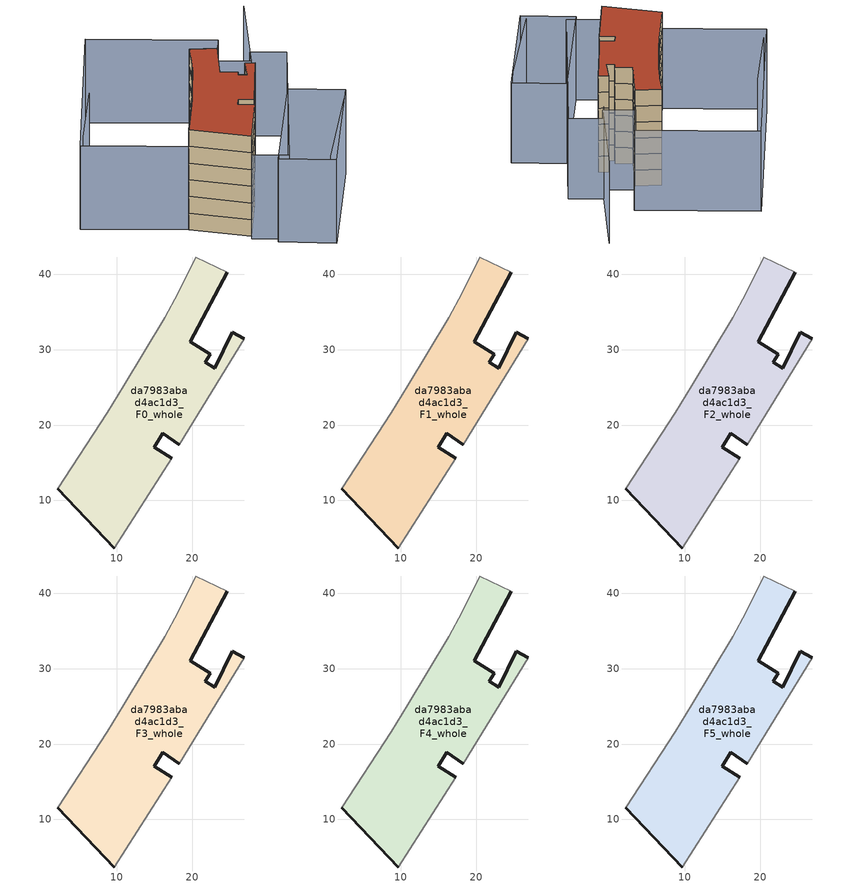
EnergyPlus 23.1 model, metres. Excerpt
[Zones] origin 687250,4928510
da7983abad4ac1d3_F0_whole
 floor ground (EU_floor_Construction): 24.61,40.26 19.7,31.06 22.36,29.39 21.68,28.31 22.95,27.52 25.26,32.26 26.87,31.43 18.27,17.39 16.09,18.9 14.92,17.09 17.26,15.57 9.68,3.71 2.16,11.57 8.73,21.64 10.93,25.23 16.35,34.23 18.14,37.55 20.45,42.26 z0
 wall outside (EU_wall_Construction): 17.26,15.57 14.92,17.09 16.09,18.9 18.27,17.39 / 26.87,31.43 25.26,32.26 22.95,27.52 21.68,28.31 22.36,29.39 19.7,31.06 24.61,40.26 / 2.16,11.57 9.68,3.71 z0:3
 wall adiabatic (EU_wall_Construction): 9.68,3.71 17.26,15.57 / 18.27,17.39 26.87,31.43 / 24.61,40.26 20.45,42.26 18.14,37.55 16.35,34.23 10.93,25.23 8.73,21.64 2.16,11.57 z0:3
da7983abad4ac1d3_F1_whole
 floor to da7983abad4ac1d3_F0_whole (EU_floor_Construction): 24.61,40.26 19.7,31.06 22.36,29.39 21.68,28.31 22.95,27.52 25.26,32.26 26.87,31.43 18.27,17.39 16.09,18.9 14.92,17.09 17.26,15.57 9.68,3.71 2.16,11.57 8.73,21.64 10.93,25.23 16.35,34.23 18.14,37.55 20.45,42.26 z3
 wall outside (EU_wall_Construction): 17.26,15.57 14.92,17.09 16.09,18.9 18.27,17.39 / 26.87,31.43 25.26,32.26 22.95,27.52 21.68,28.31 22.36,29.39 19.7,31.06 24.61,40.26 / 2.16,11.57 9.68,3.71 z3:6
 wall adiabatic (EU_wall_Construction): 9.68,3.71 17.26,15.57 / 18.27,17.39 26.87,31.43 / 24.61,40.26 20.45,42.26 18.14,37.55 16.35,34.23 10.93,25.23 8.73,21.64 2.16,11.57 z3:6
da7983abad4ac1d3_F2_whole
 floor to da7983abad4ac1d3_F1_whole (EU_floor_Construction): 24.61,40.26 19.7,31.06 22.36,29.39 21.68,28.31 22.95,27.52 25.26,32.26 26.87,31.43 18.27,17.39 16.09,18.9 14.92,17.09 17.26,15.57 9.68,3.71 2.16,11.57 8.73,21.64 10.93,25.23 16.35,34.23 18.14,37.55 20.45,42.26 z6
 wall outside (EU_wall_Construction): 17.26,15.57 14.92,17.09 16.09,18.9 18.27,17.39 / 26.87,31.43 25.26,32.26 22.95,27.52 21.68,28.31 22.36,29.39 19.7,31.06 24.61,40.26 / 2.16,11.57 9.68,3.71 z6:9
 wall adiabatic (EU_wall_Construction): 9.68,3.71 17.26,15.57 / 18.27,17.39 26.87,31.43 / 24.61,40.26 20.45,42.26 18.14,37.55 16.35,34.23 10.93,25.23 8.73,21.64 2.16,11.57 z6:9
da7983abad4ac1d3_F3_whole
 floor to da7983abad4ac1d3_F2_whole (EU_floor_Construction): 24.61,40.26 19.7,31.06 22.36,29.39 21.68,28.31 22.95,27.52 25.26,32.26 26.87,31.43 18.27,17.39 16.09,18.9 14.92,17.09 17.26,15.57 9.68,3.71 2.16,11.57 8.73,21.64 10.93,25.23 16.35,34.23 18.14,37.55 20.45,42.26 z9
 wall outside (EU_wall_Construction): 17.26,15.57 14.92,17.09 16.09,18.9 18.27,17.39 / 26.87,31.43 25.26,32.26 22.95,27.52 21.68,28.31 22.36,29.39 19.7,31.06 24.61,40.26 / 2.16,11.57 9.68,3.71 z9:12
 wall adiabatic (EU_wall_Construction): 9.68,3.71 17.26,15.57 / 18.27,17.39 26.87,31.43 / 24.61,40.26 20.45,42.26 18.14,37.55 16.35,34.23 10.93,25.23 8.73,21.64 2.16,11.57 z9:12
da7983abad4ac1d3_F4_whole
 floor to da7983abad4ac1d3_F3_whole (EU_floor_Construction): 24.61,40.26 19.7,31.06 22.36,29.39 21.68,28.31 22.95,27.52 25.26,32.26 26.87,31.43 18.27,17.39 16.09,18.9 14.92,17.09 17.26,15.57 9.68,3.71 2.16,11.57 8.73,21.64 10.93,25.23 16.35,34.23 18.14,37.55 20.45,42.26 z12
 wall outside (EU_wall_Construction): 17.26,15.57 14.92,17.09 16.09,18.9 18.27,17.39 / 26.87,31.43 25.26,32.26 22.95,27.52 21.68,28.31 22.36,29.39 19.7,31.06 24.61,40.26 / 2.16,11.57 9.68,3.71 z12:15
 wall adiabatic (EU_wall_Construction): 9.68,3.71 17.26,15.57 / 18.27,17.39 26.87,31.43 / 24.61,40.26 20.45,42.26 18.14,37.55 16.35,34.23 10.93,25.23 8.73,21.64 2.16,11.57 z12:15
da7983abad4ac1d3_F5_whole
 floor to da7983abad4ac1d3_F4_whole (EU_floor_Construction): 24.61,40.26 19.7,31.06 22.36,29.39 21.68,28.31 22.95,27.52 25.26,32.26 26.87,31.43 18.27,17.39 16.09,18.9 14.92,17.09 17.26,15.57 9.68,3.71 2.16,11.57 8.73,21.64 10.93,25.23 16.35,34.23 18.14,37.55 20.45,42.26 z15
 wall outside (EU_wall_Construction): 17.26,15.57 14.92,17.09 16.09,18.9 18.27,17.39 / 26.87,31.43 25.26,32.26 22.95,27.52 21.68,28.31 22.36,29.39 19.7,31.06 24.61,40.26 / 2.16,11.57 9.68,3.71 z15:18
 wall adiabatic (EU_wall_Construction): 9.68,3.71 17.26,15.57 / 18.27,17.39 26.87,31.43 / 24.61,40.26 20.45,42.26 18.14,37.55 16.35,34.23 10.93,25.23 8.73,21.64 2.16,11.57 z15:18
 roof outside (EU_roof_Construction): 17.26,15.57 14.92,17.09 16.09,18.9 18.27,17.39 26.87,31.43 25.26,32.26 22.95,27.52 21.68,28.31 22.36,29.39 19.7,31.06 24.61,40.26 20.45,42.26 18.14,37.55 16.35,34.23 10.93,25.23 8.73,21.64 2.16,11.57 9.68,3.71 z18
shading: 20.21,-4.33 35.33,16.64 / -0.01,40.39 -10.74,24.36 / 41.9,60.53 30.5,38.99 / 30.5,38.99 25.38,41.7 / 37.53,19.82 20.35,-6.06 / 20.35,-6.06 12.24,-0.68 / 12.24,-0.68 29.42,25.21 / 29.42,25.21 37.53,19.82 / 9.11,2.74 32.24,42.34 / 32.24,42.34 37.6,39.21 / 37.6,39.21 14.47,-0.39 / 14.47,-0.39 9.11,2.74 / -13.28,21.15 11.68,61.36 / 11.68,61.36 30.47,49.7 / 30.47,49.7 5.51,9.48 / 5.51,9.48 -13.28,21.15 z0:15
[Building]
EU S2 Campaign: North Axis=0; Terrain=City; Solar Distribution=FullExterior
[Site:Location]
Bologna: Latitude=44.5; Longitude=11.25; Time Zone=1; Elevation=37
[SizingPeriod:WeatherFileDays]
AnnualSizingPeriod: Begin Month=1; Begin Day of Month=1; End Month=12; End Day of Month=31; Day of Week for Start Day=Monday; Use Weather File Daylight Saving Period=No; Use Weather File Rain and Snow Indicators=No
[MATERIAL]
EU_InternalMass_Material: Roughness=MediumRough; Thickness=0.1; Conductivity=1; Density=1800; Specific Heat=900; Thermal Absorptance=0.9; Solar Absorptance=0.7; Visible Absorptance=0.7
[MATERIAL:NOMASS] Roughness=MediumRough; Thermal Absorptance=0.9; Solar Absorptance=0.7; Visible Absorptance=0.7
Name | Thermal Resistance
EU_wall_NoMass | 0.905828
EU_roof_NoMass | 0.37593
EU_floor_NoMass | 0.67114
[CONSTRUCTION]
EU_wall_Construction: EU_wall_NoMass
EU_roof_Construction: EU_roof_NoMass
EU_floor_Construction: EU_floor_NoMass
EU_InternalMass_Construction: EU_InternalMass_Material
[ZONE] Type=1; Multiplier=1; Ceiling Height=autocalculate; Floor Area=autocalculate; Part of Total Floor Area=Yes
Name | Volume
da7983abad4ac1d3_F0_whole | 985.309
da7983abad4ac1d3_F1_whole; da7983abad4ac1d3_F2_whole; da7983abad4ac1d3_F3_whole; da7983abad4ac1d3_F4_whole; da7983abad4ac1d3_F5_whole | 985.308
[INTERNALMASS] Construction=EU_InternalMass_Construction; Surface Area=309.714
Name | Zone or ZoneList
da7983abad4ac1d3_F0_whole_EU_InternalMass | da7983abad4ac1d3_F0_whole
da7983abad4ac1d3_F1_whole_EU_InternalMass | da7983abad4ac1d3_F1_whole
da7983abad4ac1d3_F2_whole_EU_InternalMass | da7983abad4ac1d3_F2_whole
da7983abad4ac1d3_F3_whole_EU_InternalMass | da7983abad4ac1d3_F3_whole
da7983abad4ac1d3_F4_whole_EU_InternalMass | da7983abad4ac1d3_F4_whole
da7983abad4ac1d3_F5_whole_EU_InternalMass | da7983abad4ac1d3_F5_whole
[OTHEREQUIPMENT] Fuel Type=Electricity; Design Level Calculation Method=Watts/Area; Power per Zone Floor Area=1; Fraction Latent=0; Fraction Radiant=0; Fraction Lost=0; Carbon Dioxide Generation Rate=0; EndUse Subcategory=EU_Step8_InternalGains
Name | Zone or ZoneList or Space or SpaceList | Schedule
EU_Step8_InternalGain_da7983abad4ac1d3_F0_whole_f000 | da7983abad4ac1d3_F0_whole | EU_Step8_GainSchedule_da7983abad4ac1d3_F0_whole_f000
EU_Step8_InternalGain_da7983abad4ac1d3_F1_whole_f000 | da7983abad4ac1d3_F1_whole | EU_Step8_GainSchedule_da7983abad4ac1d3_F1_whole_f000
EU_Step8_InternalGain_da7983abad4ac1d3_F2_whole_f000 | da7983abad4ac1d3_F2_whole | EU_Step8_GainSchedule_da7983abad4ac1d3_F2_whole_f000
EU_Step8_InternalGain_da7983abad4ac1d3_F3_whole_f000 | da7983abad4ac1d3_F3_whole | EU_Step8_GainSchedule_da7983abad4ac1d3_F3_whole_f000
EU_Step8_InternalGain_da7983abad4ac1d3_F4_whole_f000 | da7983abad4ac1d3_F4_whole | EU_Step8_GainSchedule_da7983abad4ac1d3_F4_whole_f000
EU_Step8_InternalGain_da7983abad4ac1d3_F5_whole_f000 | da7983abad4ac1d3_F5_whole | EU_Step8_GainSchedule_da7983abad4ac1d3_F5_whole_f000
[ZONEVENTILATION:DESIGNFLOWRATE] Schedule=EU_AlwaysOn; Design Flow Rate Calculation Method=AirChanges/Hour; Air Changes per Hour=0.73129; Ventilation Type=Natural; Fan Pressure Rise=0; Fan Total Efficiency=1; Constant Term Coefficient=1; Temperature Term Coefficient=0; Velocity Term Coefficient=0; Velocity Squared Term Coefficient=0; Minimum Indoor Temperature=-100; Maximum Indoor Temperature=100; Delta Temperature=-100; Minimum Outdoor Temperature=-100; Maximum Outdoor Temperature=100; Maximum Wind Speed=40
Name | Zone or ZoneList or Space or SpaceList
EU_ConstantAir_da7983abad4ac1d3_F0_whole | da7983abad4ac1d3_F0_whole
EU_ConstantAir_da7983abad4ac1d3_F1_whole | da7983abad4ac1d3_F1_whole
EU_ConstantAir_da7983abad4ac1d3_F2_whole | da7983abad4ac1d3_F2_whole
EU_ConstantAir_da7983abad4ac1d3_F3_whole | da7983abad4ac1d3_F3_whole
EU_ConstantAir_da7983abad4ac1d3_F4_whole | da7983abad4ac1d3_F4_whole
EU_ConstantAir_da7983abad4ac1d3_F5_whole | da7983abad4ac1d3_F5_whole
[HVACTEMPLATE:THERMOSTAT] Constant Heating Setpoint=20; Constant Cooling Setpoint=50
EU_HeatOnly_da7983abad4ac1d3_F0_whole; EU_HeatOnly_da7983abad4ac1d3_F1_whole; EU_HeatOnly_da7983abad4ac1d3_F2_whole; EU_HeatOnly_da7983abad4ac1d3_F3_whole; EU_HeatOnly_da7983abad4ac1d3_F4_whole; EU_HeatOnly_da7983abad4ac1d3_F5_whole
[HVACTEMPLATE:ZONE:IDEALLOADSAIRSYSTEM] System Availability Schedule=EU_AlwaysOn; Maximum Heating Supply Air Temperature=50; Minimum Cooling Supply Air Temperature=13; Maximum Heating Supply Air Humidity Ratio=0.0156; Minimum Cooling Supply Air Humidity Ratio=0.0077; Heating Limit=NoLimit; Cooling Limit=NoLimit; Heating Availability Schedule=EU_AlwaysOn; Cooling Availability Schedule=EU_CoolingOff; Dehumidification Control Type=ConstantSensibleHeatRatio; Cooling Sensible Heat Ratio=0.7; Dehumidification Setpoint=60; Humidification Control Type=None; Humidification Setpoint=30; Outdoor Air Method=None; Outdoor Air Flow Rate per Person=0.00944; Outdoor Air Flow Rate per Zone Floor Area=0; Outdoor Air Flow Rate per Zone=0; Demand Controlled Ventilation Type=None; Outdoor Air Economizer Type=NoEconomizer; Heat Recovery Type=None; Sensible Heat Recovery Effectiveness=0.7; Latent Heat Recovery Effectiveness=0.65
Name | Template Thermostat
da7983abad4ac1d3_F0_whole | EU_HeatOnly_da7983abad4ac1d3_F0_whole
da7983abad4ac1d3_F1_whole | EU_HeatOnly_da7983abad4ac1d3_F1_whole
da7983abad4ac1d3_F2_whole | EU_HeatOnly_da7983abad4ac1d3_F2_whole
da7983abad4ac1d3_F3_whole | EU_HeatOnly_da7983abad4ac1d3_F3_whole
da7983abad4ac1d3_F4_whole | EU_HeatOnly_da7983abad4ac1d3_F4_whole
da7983abad4ac1d3_F5_whole | EU_HeatOnly_da7983abad4ac1d3_F5_whole
[SIZING:ZONE] Zone Cooling Design Supply Air Temperature Input Method=SupplyAirTemperature; Zone Cooling Design Supply Air Temperature=13; Zone Heating Design Supply Air Temperature Input Method=SupplyAirTemperature; Zone Heating Design Supply Air Temperature=50; Zone Cooling Design Supply Air Humidity Ratio=0.008; Zone Heating Design Supply Air Humidity Ratio=0.008; Cooling Design Air Flow Method=DesignDay; Cooling Design Air Flow Rate=0; Cooling Minimum Air Flow per Zone Floor Area=0.000762; Cooling Minimum Air Flow=0; Cooling Minimum Air Flow Fraction=0.2; Heating Design Air Flow Method=DesignDay; Heating Design Air Flow Rate=0; Heating Maximum Air Flow per Zone Floor Area=0.002032; Heating Maximum Air Flow=0.141576; Heating Maximum Air Flow Fraction=0.3; Account for Dedicated Outdoor Air System=No; Dedicated Outdoor Air System Control Strategy=NeutralSupplyAir; Dedicated Outdoor Air Low Setpoint Temperature for Design=autosize; Dedicated Outdoor Air High Setpoint Temperature for Design=autosize; Zone Load Sizing Method=Sensible Load Only No Latent Load; Zone Latent Cooling Design Supply Air Humidity Ratio Input Method=HumidityRatioDifference; Zone Cooling Design Supply Air Humidity Ratio Difference=0.005; Zone Latent Heating Design Supply Air Humidity Ratio Input Method=HumidityRatioDifference; Zone Humidification Design Supply Air Humidity Ratio Difference=0.005
da7983abad4ac1d3_F0_whole; da7983abad4ac1d3_F1_whole; da7983abad4ac1d3_F2_whole; da7983abad4ac1d3_F3_whole; da7983abad4ac1d3_F4_whole; da7983abad4ac1d3_F5_whole
[SCHEDULE:CONSTANT]
Name | Hourly Value
EU_AlwaysOn | 1
EU_CoolingOff | 0
[SCHEDULE:FILE] Column Number=1; Rows to Skip at Top=0; Number of Hours of Data=8760; Column Separator=Comma; Interpolate to Timestep=No; Minutes per Item=60; Adjust Schedule for Daylight Savings=Yes
Name | File
EU_Step8_GainSchedule_da7983abad4ac1d3_F0_whole_f000 | ../../schedules/da7983abad4ac1d3/da7983abad4ac1d3_F0_whole_f000_gain.csv
EU_Step8_GainSchedule_da7983abad4ac1d3_F1_whole_f000 | ../../schedules/da7983abad4ac1d3/da7983abad4ac1d3_F1_whole_f000_gain.csv
EU_Step8_GainSchedule_da7983abad4ac1d3_F2_whole_f000 | ../../schedules/da7983abad4ac1d3/da7983abad4ac1d3_F2_whole_f000_gain.csv
EU_Step8_GainSchedule_da7983abad4ac1d3_F3_whole_f000 | ../../schedules/da7983abad4ac1d3/da7983abad4ac1d3_F3_whole_f000_gain.csv
EU_Step8_GainSchedule_da7983abad4ac1d3_F4_whole_f000 | ../../schedules/da7983abad4ac1d3/da7983abad4ac1d3_F4_whole_f000_gain.csv
EU_Step8_GainSchedule_da7983abad4ac1d3_F5_whole_f000 | ../../schedules/da7983abad4ac1d3/da7983abad4ac1d3_F5_whole_f000_gain.csv
